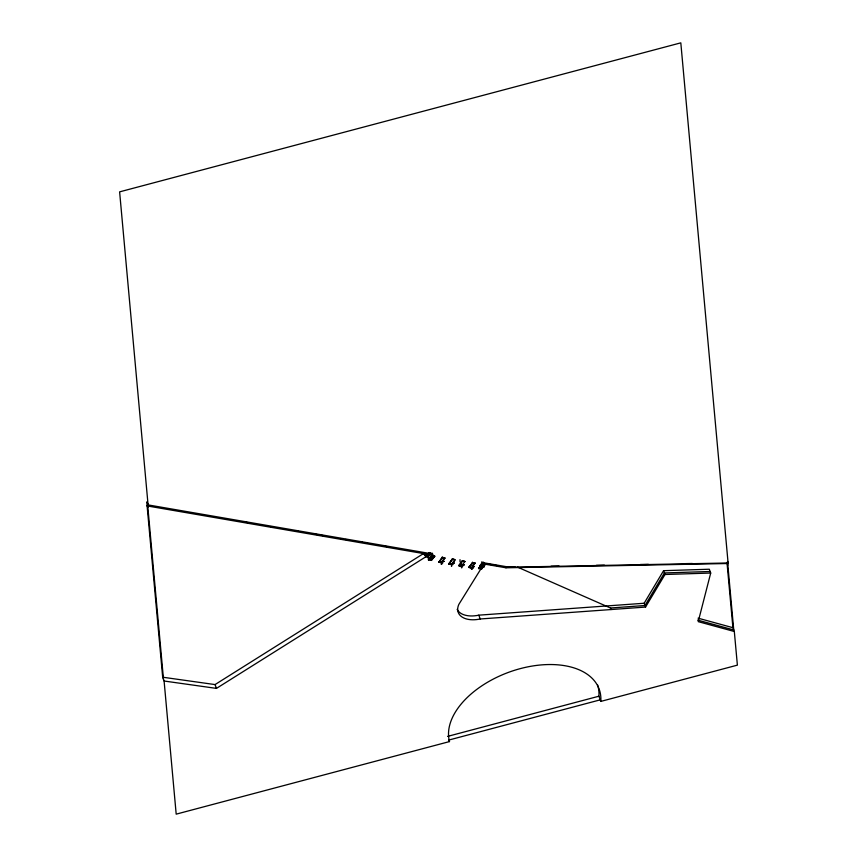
<?xml version="1.0" encoding="UTF-8"?>
<svg xmlns="http://www.w3.org/2000/svg" width="857" height="857" viewBox="0 0 857 857"><rect width="100%" height="100%" fill="white"/><g stroke="black" fill="none" stroke-linecap="round" stroke-linejoin="round"><path stroke-width="1.29" d="M480.798 569.037L458.902 604.292A23.964 14.215 -20.3 0 0 480.22 618.979L645.546 607.067L644.143 603.253L663.575 570.687L709.296 569.23L710.71 573.044L698.219 621.646L734.32 631.502L737.384 665.139L600.821 701.401A79.347 47.092 -20.3 0 0 520.338 668.61A79.347 47.092 -20.3 0 0 449.486 741.584L176.188 814.15L164.094 681.015L162.68 677.201L147.04 505.244L147.875 507.505M645.546 607.067L664.989 574.501L663.575 570.687M429.721 554.458L429.25 553.086M423.326 554.008L427.772 556.889L428.618 559.171L430.128 559.428L433.192 555.572L432.292 553.151M429.143 552.508L427.847 554.64L423.422 553.879M427.847 554.64L429.271 552.84M427.14 555.807L429.539 552.722M428.789 555.797L430.707 552.84M427.772 556.889L430.835 553.022L431.842 555.732M428.446 559.91L431.403 560.414L434.767 556.182L431.767 555.593L428.446 559.91L431.617 555.143L434.638 556.214M428.618 559.171L431.682 555.304L433.192 555.572M431.403 560.414L431.146 559.76L434.424 555.625M431.36 560.349L434.767 556.182M438.955 562.224L442.287 557.146L444.74 558.132M438.784 562.203L442.448 557.586L444.847 558.003L441.216 562.695L438.784 562.203L441.194 562.621L444.719 558.046M438.816 562.278L442.48 557.661L444.879 558.078M448.886 564.013L452.517 559.321L454.917 559.739L451.285 564.431L448.886 564.013L452.357 558.882L454.81 559.867M449.014 563.96L452.357 558.882M462.426 560.617L459.084 565.695L462.426 560.617L464.88 561.603M464.848 561.517L461.355 566.166L458.956 565.749L462.587 561.056L465.019 561.549L462.609 561.131M474.917 563.253L471.393 567.827L468.993 567.409L472.646 562.792L475.057 563.21L471.425 567.902L469.025 567.484L472.496 562.353L474.949 563.338M469.025 567.484L472.678 562.867L475.089 563.285M473.31 564.538L474.724 562.738M479.513 566.145L482.362 562.546L509.433 567.216L728.096 562.995L680.812 42.85L119.616 191.861L148.079 504.912L432.057 553.868M481.773 563.788L478.709 568.512L481.773 563.788L484.912 564.827L481.548 569.059L478.592 568.555L481.913 564.238L484.912 564.827M481.88 561.699L482.78 564.12L479.716 567.977L481.227 568.234L484.291 564.377L483.444 562.096M481.548 569.059L481.291 568.405L484.569 564.27M481.484 568.919L484.762 564.784M484.205 567.098L483.734 565.416M162.68 677.201L215.043 684.582L424.322 553.054L425.725 556.868L427.825 557.232L427.247 555.679M164.094 681.015L216.457 688.396L425.725 556.868M447.568 736.399L598.904 696.216A79.347 47.092 -20.3 0 0 597.533 684.797M600.243 699.848L448.907 740.03L449.486 741.584M457.145 609.348A23.964 14.215 -20.3 0 0 478.806 615.165L644.143 603.253M517.671 567.173L610.473 607.999L644.978 605.513L664.411 572.947L710.132 571.49M664.989 574.501L710.71 573.044M507.055 567.055L515.057 566.906M551.051 566.209L559.043 566.059M596.376 565.341L604.367 565.181M640.361 564.484L648.363 564.334M685.686 563.617L692.36 563.488M483.155 563.863L505.984 567.795L727.282 563.531L727.85 565.084M245.595 522.234L248.23 522.684M270.566 526.541L273.201 526.991M295.536 530.847L298.161 531.297M315.247 534.243L317.872 534.693M320.507 535.154L323.132 535.604M340.218 538.55L342.843 538.999M345.467 539.46L348.103 539.91M359.929 541.945L362.554 542.406M365.178 542.856L367.814 543.306M384.889 546.252L387.525 546.702M489.229 564.238L491.768 564.677M494.307 565.117L496.846 565.556M428.061 554.361L147.308 505.951L146.933 501.795L148.079 504.912M423.197 553.676L427.954 554.49M482.78 564.12L484.291 564.377M452.539 559.396C458.538 557.971 451.275 566.391 448.854 563.938M425.158 555.315L428.629 555.914L427.825 553.943L428.414 555.732M428.339 559.278L431.146 559.76M478.495 567.923L481.291 568.405M438.73 561.635L441.162 562.535M448.8 563.37L451.285 564.431M458.87 565.106L461.355 566.166M468.94 566.841L471.425 567.902M461.334 566.091L458.956 565.749M698.091 618.176L732.917 627.688L734.32 631.502M697.641 620.093L733.753 629.949L727.518 561.442L728.096 562.995M462.534 566.434C464.215 566.52 458.891 562.653 460.016 559.653M610.473 607.999L611.041 609.552M598.904 696.216L600.821 701.401M505.726 567.088L505.984 567.795M472.496 562.353L472.71 562.953M478.806 615.165L480.22 618.979M442.287 557.146L442.501 557.746M429.036 553.354L429.421 554.393M428.457 554.083L429.046 555.24M428.243 554.35L428.629 555.39M215.043 684.582L216.457 688.396M727.015 562.813L732.917 627.688M147.5 503.359L163.516 679.462M441.291 564.174L441.933 564.099L441.334 564.12M442.373 562.813L443.015 562.728L442.405 562.749M443.455 561.453L444.087 561.314L443.455 561.453M451.36 565.909L452.003 565.834L451.403 565.856M452.442 564.549L453.085 564.463L452.475 564.484M453.524 563.188L454.167 563.103L453.524 563.188M461.43 567.645L462.073 567.57L461.462 567.591M463.594 564.924L464.237 564.838L463.594 564.924M471.5 569.38L472.143 569.305L471.532 569.327M472.582 568.02L473.214 567.891L472.582 568.02M473.664 566.659L474.307 566.573L473.664 566.659"/></g></svg>
